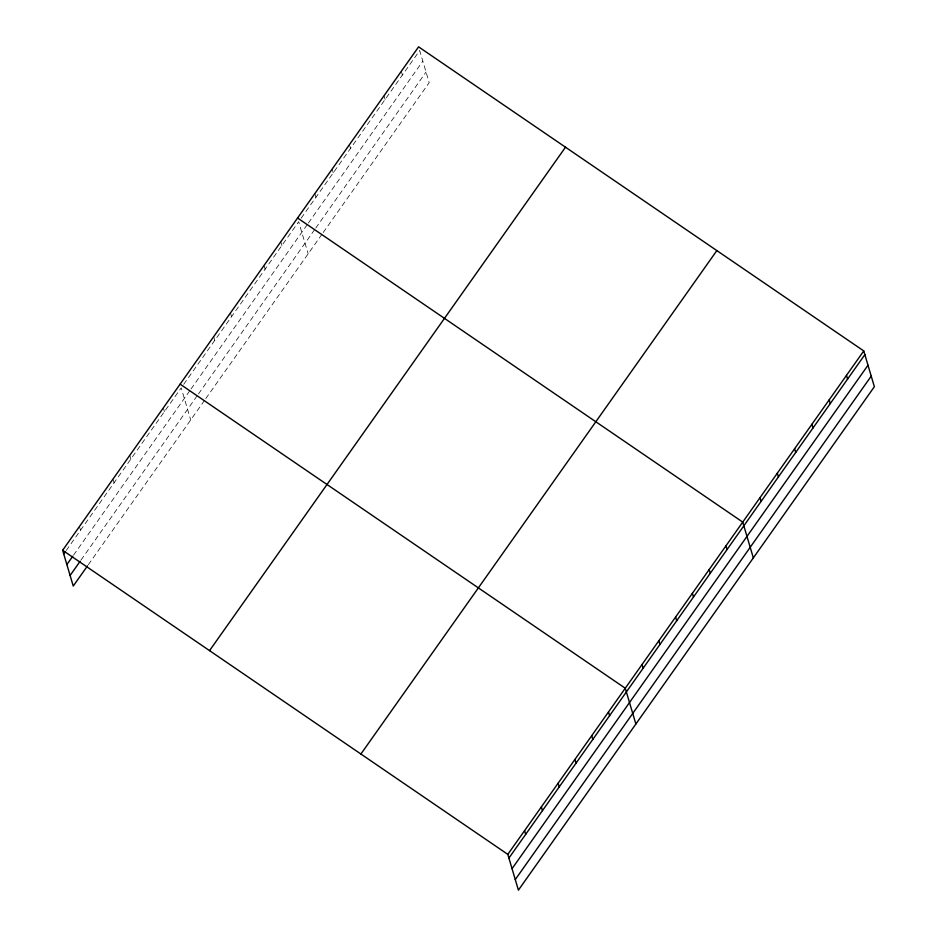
<?xml version="1.0" encoding="UTF-8"?>
<svg xmlns="http://www.w3.org/2000/svg" width="937" height="937" viewBox="0 0 937 937"><rect width="100%" height="100%" fill="white"/><g stroke="black" fill="none" stroke-linecap="round" stroke-linejoin="round"><path stroke-width="0.7" stroke-dasharray="4.68 3.51" d="M66.258 550.441L181.204 387.859L190.703 419.928M183.722 384.299L298.669 221.729L308.168 253.798M301.14 218.239L419.694 50.563L429.193 82.632L322.984 232.833M73.59 555.091L190.211 390.143M191.054 388.949L307.57 224.166M308.39 222.994L422.821 61.139M81.004 560.057L197.637 395.109M198.468 393.927L314.914 229.237M315.734 228.078L426.054 72.044M88.336 564.706L204.969 399.759M205.8 398.565L322.164 234.004M401.305 71.306L402.406 75.019M384.018 95.75L385.119 99.463M349.431 144.661L350.532 148.374M332.143 169.117L333.244 172.83M314.855 193.561L315.956 197.274M280.784 241.746L281.885 245.459M264.011 265.487L265.101 269.2M230.443 312.946L231.544 316.659M213.659 336.688L214.76 340.4M163.319 407.888L164.42 411.601M129.763 455.347L130.864 459.06M112.979 479.088L114.08 482.801M79.422 526.547L80.523 530.26"/><path stroke-width="1.41" d="M62.638 550.288L418.593 46.85L863.762 350.942L874.362 386.712L518.407 890.15L507.807 854.368L62.638 550.288L73.238 586.058L87.504 565.889M63.739 554.001L65.414 551.624M66.867 564.578L72.746 556.273M70.099 575.482L80.172 561.24M209.548 650.629L565.503 147.203M360.897 754.027L716.852 250.589M507.807 854.368L863.762 350.942M508.908 858.081L864.863 354.643M512.047 868.669L868.002 365.231M515.268 879.574L871.223 376.135M297.568 218.016L742.736 522.108L753.336 557.878M180.103 384.147L625.272 688.238L635.872 724.02M846.474 375.386L847.575 379.098M829.186 399.841L830.287 403.554M811.899 424.297L813 428.01M794.611 448.741L795.712 452.454M777.323 473.197L778.413 476.91M760.024 497.652L761.125 501.365M725.964 545.838L727.053 549.55M709.18 569.567L710.281 573.28M692.396 593.308L693.497 597.021M675.612 617.038L676.713 620.751M658.84 640.767L659.941 644.48M642.056 664.509L643.157 668.222M608.5 711.968L609.589 715.681M591.715 735.709L592.816 739.422M574.931 759.438L576.032 763.151M558.147 783.168L559.248 786.881M541.375 806.909L542.476 810.622M524.591 830.639L525.692 834.352"/></g></svg>
